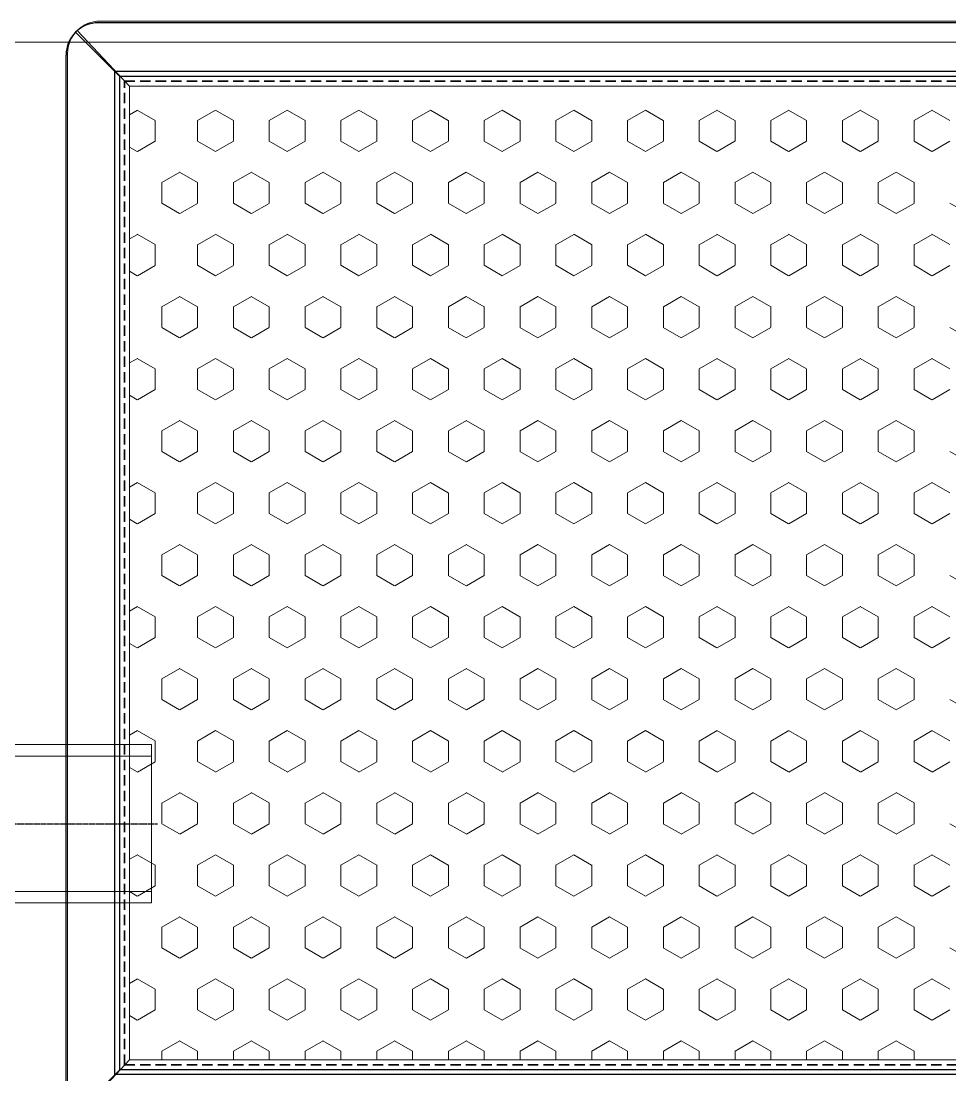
# Model space of a CAD drawing. Header units: millimetres. Extents: x -32759 to 129432, y 390 to 54305.
# Drawn here: x 9731.6 to 10016.7, y 26994.7 to 27318.3 of the extents above; entities that cross this region are included whole.
import ezdxf

# ---------------------------------------------------------------- set-up
doc = ezdxf.new("R2010")
doc.units = ezdxf.units.MM
for name, pattern in [('CENTER', [2, 1.25, -0.25, 0.25, -0.25]), ('HIDDEN', [0.375, 0.25, -0.125]), ('HIDDEN2', [4.7625, 3.175, -1.5875])]:
    doc.linetypes.add(name, pattern=pattern)
doc.layers.add('08a', color=11, linetype='Continuous')
doc.layers.add('CL', color=1, linetype='CENTER')
doc.layers.add('_BODY', color=7, linetype='Continuous', lineweight=13)
doc.layers.add('숨은선', color=2, linetype='HIDDEN2', lineweight=35)

# ---------------------------------------------------------------- blocks, each defined once
blk = doc.blocks.new('sdfgsdfgsdgdsgds')
at = {"ltscale": 0.5}
for p, q in [((75043.03, -15454.34), (75361.03, -15454.34)), ((75035.96, -15457.27), (75049.53, -15470.84)), ((75354.53, -15470.84), (75368.1, -15457.27)), ((75371.03, -15930.34), (75371.03, -15464.34)), ((75049.53, -15470.84), (75354.53, -15470.84)), ((75049.53, -15923.84), (75049.53, -15470.84)), ((75354.53, -15923.84), (75354.53, -15470.84))]:
    blk.add_line(p, q, dxfattribs=at)
at = {"color": 2, "linetype": 'HIDDEN', "ltscale": 0.5}
for p, q in [((75048.03, -15469.34), (75356.03, -15469.34)), ((75048.03, -15925.34), (75048.03, -15469.34)), ((75356.03, -15925.34), (75356.03, -15469.34))]:
    blk.add_line(p, q, dxfattribs=at)
at = {"ltscale": 0.5}
blk.add_arc((75361.03, -15464.34), 10, 0, 90, dxfattribs=at)
blk = doc.blocks.new('dfgdsgfsdgsd')
at = {"ltscale": 0.5}
for p, q in [((75048.03, -16469.34), (75356.03, -16469.34)), ((75048.03, -16925.34), (75048.03, -16469.34)), ((75356.03, -16469.34), (75356.03, -16925.34))]:
    blk.add_line(p, q, dxfattribs=at)
blk = doc.blocks.new('dsfgsdfgsdgsd')
for p, q in [((75042.53, -15454.84), (75361.53, -15454.84)), ((75052.53, -15473.84), (75035.46, -15457.77)), ((75351.53, -15473.84), (75368.6, -15457.77)), ((75371.53, -15464.84), (75371.53, -15929.84)), ((75052.53, -15473.84), (75052.53, -15920.84)), ((75052.53, -15473.84), (75052.53, -15920.84)), ((75351.53, -15473.84), (75351.53, -15920.84)), ((75351.53, -15473.84), (75351.53, -15920.84))]:
    blk.add_line(p, q)
at = {"ltscale": 0.5}
blk.add_line((75052.53, -15473.84), (75351.53, -15473.84), dxfattribs=at)
at = {"color": 1}
for p, q in [((75064.76, -15476.23), (75066.14, -15473.84)), ((75077.44, -15476.26), (75076.04, -15473.84)), ((75102.86, -15476.23), (75104.24, -15473.84)), ((75115.54, -15476.26), (75114.14, -15473.84)), ((75140.96, -15476.23), (75142.34, -15473.84)), ((75153.64, -15476.26), (75152.24, -15473.84)), ((75179.06, -15476.23), (75180.44, -15473.84)), ((75191.74, -15476.26), (75190.34, -15473.84)), ((75217.16, -15476.23), (75218.54, -15473.84)), ((75229.84, -15476.26), (75228.44, -15473.84)), ((75255.25, -15476.23), (75256.64, -15473.84)), ((75267.94, -15476.25), (75266.54, -15473.84)), ((75293.35, -15476.23), (75294.74, -15473.84)), ((75306.04, -15476.25), (75304.64, -15473.84)), ((75331.45, -15476.23), (75332.84, -15473.84)), ((75344.14, -15476.25), (75342.74, -15473.84)), ((75067.91, -15481.75), (75064.74, -15476.26)), ((75074.28, -15481.73), (75077.46, -15476.23)), ((75106.01, -15481.75), (75102.84, -15476.26)), ((75112.38, -15481.73), (75115.56, -15476.23)), ((75144.11, -15481.75), (75140.94, -15476.26)), ((75150.48, -15481.73), (75153.66, -15476.23)), ((75182.21, -15481.75), (75179.04, -15476.26)), ((75188.58, -15481.73), (75191.76, -15476.23)), ((75220.31, -15481.75), (75217.14, -15476.26)), ((75226.68, -15481.73), (75229.86, -15476.23)), ((75258.41, -15481.75), (75255.24, -15476.25)), ((75264.78, -15481.73), (75267.95, -15476.23)), ((75296.51, -15481.75), (75293.34, -15476.25)), ((75302.88, -15481.73), (75306.05, -15476.23)), ((75334.61, -15481.75), (75331.44, -15476.25)), ((75340.98, -15481.73), (75344.15, -15476.23)), ((75052.53, -15483.76), (75055.24, -15483.76)), ((75058.39, -15489.26), (75055.21, -15483.76)), ((75067.94, -15481.76), (75074.29, -15481.76)), ((75083.81, -15489.23), (75086.98, -15483.73)), ((75086.99, -15483.76), (75093.34, -15483.76)), ((75096.49, -15489.26), (75093.31, -15483.76)), ((75106.04, -15481.76), (75112.39, -15481.76)), ((75121.91, -15489.23), (75125.08, -15483.73)), ((75125.09, -15483.76), (75131.44, -15483.76)), ((75134.59, -15489.26), (75131.41, -15483.76)), ((75144.14, -15481.76), (75150.49, -15481.76)), ((75160.01, -15489.23), (75163.18, -15483.73)), ((75163.19, -15483.76), (75169.54, -15483.76)), ((75172.69, -15489.26), (75169.51, -15483.76)), ((75182.24, -15481.76), (75188.59, -15481.76)), ((75198.11, -15489.23), (75201.28, -15483.73)), ((75201.29, -15483.76), (75207.64, -15483.76)), ((75210.79, -15489.26), (75207.61, -15483.76)), ((75220.34, -15481.76), (75226.69, -15481.76)), ((75236.21, -15489.23), (75239.38, -15483.73)), ((75239.39, -15483.76), (75245.74, -15483.76)), ((75248.89, -15489.26), (75245.71, -15483.76)), ((75258.44, -15481.75), (75264.79, -15481.75)), ((75274.3, -15489.23), (75277.48, -15483.73)), ((75277.49, -15483.76), (75283.84, -15483.76)), ((75286.99, -15489.26), (75283.81, -15483.76)), ((75296.54, -15481.75), (75302.89, -15481.75)), ((75312.4, -15489.23), (75315.58, -15483.73)), ((75315.59, -15483.76), (75321.94, -15483.76)), ((75325.09, -15489.26), (75321.91, -15483.76)), ((75334.64, -15481.75), (75340.99, -15481.75)), ((75055.23, -15494.73), (75058.41, -15489.23)), ((75086.96, -15494.76), (75083.79, -15489.26)), ((75093.33, -15494.73), (75096.51, -15489.23)), ((75125.06, -15494.76), (75121.89, -15489.26)), ((75131.43, -15494.73), (75134.61, -15489.23)), ((75163.16, -15494.76), (75159.99, -15489.26)), ((75169.53, -15494.73), (75172.71, -15489.23)), ((75201.26, -15494.76), (75198.09, -15489.26)), ((75207.63, -15494.73), (75210.81, -15489.23)), ((75239.36, -15494.76), (75236.19, -15489.26)), ((75245.73, -15494.73), (75248.91, -15489.23)), ((75277.46, -15494.76), (75274.29, -15489.26)), ((75283.83, -15494.73), (75287, -15489.23)), ((75315.56, -15494.76), (75312.39, -15489.26)), ((75321.93, -15494.73), (75325.1, -15489.23)), ((75052.53, -15494.76), (75055.24, -15494.76)), ((75064.76, -15500.23), (75067.93, -15494.73)), ((75067.94, -15494.76), (75074.29, -15494.76)), ((75077.44, -15500.26), (75074.26, -15494.76)), ((75086.99, -15494.76), (75093.34, -15494.76)), ((75102.86, -15500.23), (75106.03, -15494.73)), ((75106.04, -15494.76), (75112.39, -15494.76)), ((75115.54, -15500.26), (75112.36, -15494.76)), ((75125.09, -15494.76), (75131.44, -15494.76)), ((75140.96, -15500.23), (75144.13, -15494.73)), ((75144.14, -15494.76), (75150.49, -15494.76)), ((75153.64, -15500.26), (75150.46, -15494.76)), ((75163.19, -15494.76), (75169.54, -15494.76)), ((75179.06, -15500.23), (75182.23, -15494.73)), ((75182.24, -15494.76), (75188.59, -15494.76)), ((75191.74, -15500.26), (75188.56, -15494.76)), ((75201.29, -15494.76), (75207.64, -15494.76)), ((75217.16, -15500.23), (75220.33, -15494.73)), ((75220.34, -15494.76), (75226.69, -15494.76)), ((75229.84, -15500.26), (75226.66, -15494.76)), ((75239.39, -15494.76), (75245.74, -15494.76)), ((75255.25, -15500.23), (75258.43, -15494.73)), ((75258.44, -15494.76), (75264.79, -15494.76)), ((75267.94, -15500.25), (75264.76, -15494.76)), ((75277.49, -15494.76), (75283.84, -15494.76)), ((75293.35, -15500.23), (75296.53, -15494.73)), ((75296.54, -15494.76), (75302.89, -15494.76)), ((75306.04, -15500.25), (75302.86, -15494.76)), ((75315.59, -15494.76), (75321.94, -15494.76)), ((75331.45, -15500.23), (75334.63, -15494.73)), ((75334.64, -15494.76), (75340.99, -15494.76)), ((75344.14, -15500.25), (75340.96, -15494.76)), ((75067.91, -15505.76), (75064.74, -15500.26)), ((75074.28, -15505.73), (75077.46, -15500.23)), ((75106.01, -15505.76), (75102.84, -15500.26)), ((75112.38, -15505.73), (75115.56, -15500.23)), ((75144.11, -15505.76), (75140.94, -15500.26)), ((75150.48, -15505.73), (75153.66, -15500.23)), ((75182.21, -15505.76), (75179.04, -15500.26)), ((75188.58, -15505.73), (75191.76, -15500.23)), ((75220.31, -15505.76), (75217.14, -15500.26)), ((75226.68, -15505.73), (75229.86, -15500.23)), ((75258.41, -15505.75), (75255.24, -15500.25)), ((75264.78, -15505.73), (75267.95, -15500.23)), ((75296.51, -15505.75), (75293.34, -15500.25)), ((75302.88, -15505.73), (75306.05, -15500.23)), ((75334.61, -15505.75), (75331.44, -15500.25)), ((75340.98, -15505.73), (75344.15, -15500.23)), ((75052.53, -15505.76), (75055.24, -15505.76)), ((75058.39, -15511.26), (75055.21, -15505.76)), ((75067.94, -15505.76), (75074.29, -15505.76)), ((75083.81, -15511.23), (75086.98, -15505.73)), ((75086.99, -15505.76), (75093.34, -15505.76)), ((75096.49, -15511.26), (75093.31, -15505.76)), ((75106.04, -15505.76), (75112.39, -15505.76)), ((75121.91, -15511.23), (75125.08, -15505.73)), ((75125.09, -15505.76), (75131.44, -15505.76)), ((75134.59, -15511.26), (75131.41, -15505.76)), ((75144.14, -15505.76), (75150.49, -15505.76)), ((75160.01, -15511.23), (75163.18, -15505.73)), ((75163.19, -15505.76), (75169.54, -15505.76)), ((75172.69, -15511.26), (75169.51, -15505.76)), ((75182.24, -15505.76), (75188.59, -15505.76)), ((75198.11, -15511.23), (75201.28, -15505.73)), ((75201.29, -15505.76), (75207.64, -15505.76)), ((75210.79, -15511.26), (75207.61, -15505.76)), ((75220.34, -15505.76), (75226.69, -15505.76)), ((75236.21, -15511.23), (75239.38, -15505.73)), ((75239.39, -15505.76), (75245.74, -15505.76)), ((75248.89, -15511.26), (75245.71, -15505.76)), ((75258.44, -15505.76), (75264.79, -15505.76)), ((75274.3, -15511.23), (75277.48, -15505.73)), ((75277.49, -15505.76), (75283.84, -15505.76)), ((75286.99, -15511.25), (75283.81, -15505.75)), ((75296.54, -15505.76), (75302.89, -15505.76)), ((75312.4, -15511.23), (75315.58, -15505.73)), ((75315.59, -15505.76), (75321.94, -15505.76)), ((75325.09, -15511.25), (75321.91, -15505.75)), ((75334.64, -15505.76), (75340.99, -15505.76)), ((75055.23, -15516.73), (75058.41, -15511.23)), ((75086.96, -15516.75), (75083.79, -15511.26)), ((75093.33, -15516.73), (75096.51, -15511.23)), ((75125.06, -15516.75), (75121.89, -15511.26)), ((75131.43, -15516.73), (75134.61, -15511.23)), ((75163.16, -15516.75), (75159.99, -15511.26)), ((75169.53, -15516.73), (75172.71, -15511.23)), ((75201.26, -15516.75), (75198.09, -15511.26)), ((75207.63, -15516.73), (75210.81, -15511.23)), ((75239.36, -15516.75), (75236.19, -15511.26)), ((75245.73, -15516.73), (75248.91, -15511.23)), ((75277.46, -15516.75), (75274.29, -15511.25)), ((75283.83, -15516.73), (75287, -15511.23)), ((75315.56, -15516.75), (75312.39, -15511.25)), ((75321.93, -15516.73), (75325.1, -15511.23)), ((75052.53, -15516.76), (75055.24, -15516.76)), ((75064.76, -15522.23), (75067.93, -15516.73)), ((75067.94, -15516.76), (75074.29, -15516.76)), ((75077.44, -15522.25), (75074.26, -15516.75)), ((75086.99, -15516.76), (75093.34, -15516.76)), ((75102.86, -15522.23), (75106.03, -15516.73)), ((75106.04, -15516.76), (75112.39, -15516.76)), ((75115.54, -15522.25), (75112.36, -15516.75)), ((75125.09, -15516.76), (75131.44, -15516.76)), ((75140.96, -15522.23), (75144.13, -15516.73)), ((75144.14, -15516.76), (75150.49, -15516.76)), ((75153.64, -15522.25), (75150.46, -15516.75)), ((75163.19, -15516.76), (75169.54, -15516.76)), ((75179.06, -15522.23), (75182.23, -15516.73)), ((75182.24, -15516.76), (75188.59, -15516.76)), ((75191.74, -15522.25), (75188.56, -15516.75)), ((75201.29, -15516.76), (75207.64, -15516.76)), ((75217.16, -15522.23), (75220.33, -15516.73)), ((75220.34, -15516.76), (75226.69, -15516.76)), ((75229.84, -15522.25), (75226.66, -15516.75)), ((75239.39, -15516.76), (75245.74, -15516.76)), ((75255.25, -15522.23), (75258.43, -15516.73)), ((75258.44, -15516.75), (75264.79, -15516.75)), ((75267.94, -15522.25), (75264.76, -15516.75)), ((75277.49, -15516.75), (75283.84, -15516.75)), ((75293.35, -15522.23), (75296.53, -15516.73)), ((75296.54, -15516.75), (75302.89, -15516.75)), ((75306.04, -15522.25), (75302.86, -15516.75)), ((75315.59, -15516.75), (75321.94, -15516.75)), ((75331.45, -15522.23), (75334.63, -15516.73)), ((75334.64, -15516.75), (75340.99, -15516.75)), ((75344.14, -15522.25), (75340.96, -15516.75)), ((75067.91, -15527.75), (75064.74, -15522.25)), ((75074.28, -15527.73), (75077.46, -15522.23)), ((75106.01, -15527.75), (75102.84, -15522.25)), ((75112.38, -15527.73), (75115.56, -15522.23)), ((75144.11, -15527.75), (75140.94, -15522.25)), ((75150.48, -15527.73), (75153.66, -15522.23)), ((75182.21, -15527.75), (75179.04, -15522.25)), ((75188.58, -15527.73), (75191.76, -15522.23)), ((75220.31, -15527.75), (75217.14, -15522.25)), ((75226.68, -15527.73), (75229.86, -15522.23)), ((75258.41, -15527.75), (75255.24, -15522.25)), ((75264.78, -15527.73), (75267.95, -15522.23)), ((75296.51, -15527.75), (75293.34, -15522.25)), ((75302.88, -15527.73), (75306.05, -15522.23)), ((75334.61, -15527.75), (75331.44, -15522.25)), ((75340.98, -15527.73), (75344.15, -15522.23)), ((75052.53, -15527.76), (75055.24, -15527.76)), ((75058.39, -15533.25), (75055.21, -15527.75)), ((75067.94, -15527.76), (75074.29, -15527.76)), ((75083.81, -15533.23), (75086.98, -15527.73)), ((75086.99, -15527.76), (75093.34, -15527.76)), ((75096.49, -15533.25), (75093.31, -15527.75)), ((75106.04, -15527.76), (75112.39, -15527.76)), ((75121.91, -15533.23), (75125.08, -15527.73)), ((75125.09, -15527.76), (75131.44, -15527.76)), ((75134.59, -15533.25), (75131.41, -15527.75)), ((75144.14, -15527.76), (75150.49, -15527.76)), ((75160.01, -15533.23), (75163.18, -15527.73)), ((75163.19, -15527.76), (75169.54, -15527.76)), ((75172.69, -15533.25), (75169.51, -15527.75)), ((75182.24, -15527.76), (75188.59, -15527.76)), ((75198.11, -15533.23), (75201.28, -15527.73)), ((75201.29, -15527.76), (75207.64, -15527.76)), ((75210.79, -15533.25), (75207.61, -15527.75)), ((75220.34, -15527.76), (75226.69, -15527.76)), ((75236.21, -15533.23), (75239.38, -15527.73)), ((75239.39, -15527.76), (75245.74, -15527.76)), ((75248.89, -15533.25), (75245.71, -15527.75)), ((75258.44, -15527.75), (75264.79, -15527.75)), ((75274.3, -15533.22), (75277.48, -15527.73)), ((75277.49, -15527.75), (75283.84, -15527.75)), ((75286.99, -15533.25), (75283.81, -15527.75)), ((75296.54, -15527.75), (75302.89, -15527.75)), ((75312.4, -15533.22), (75315.58, -15527.73)), ((75315.59, -15527.75), (75321.94, -15527.75)), ((75325.09, -15533.25), (75321.91, -15527.75)), ((75334.64, -15527.75), (75340.99, -15527.75)), ((75055.23, -15538.73), (75058.41, -15533.23)), ((75086.96, -15538.75), (75083.79, -15533.25)), ((75093.33, -15538.73), (75096.51, -15533.23)), ((75125.06, -15538.75), (75121.89, -15533.25)), ((75131.43, -15538.73), (75134.61, -15533.23)), ((75163.16, -15538.75), (75159.99, -15533.25)), ((75169.53, -15538.73), (75172.71, -15533.23)), ((75201.26, -15538.75), (75198.09, -15533.25)), ((75207.63, -15538.73), (75210.81, -15533.23)), ((75239.36, -15538.75), (75236.19, -15533.25)), ((75245.73, -15538.73), (75248.91, -15533.23)), ((75277.46, -15538.75), (75274.29, -15533.25)), ((75283.83, -15538.72), (75287, -15533.22)), ((75315.56, -15538.75), (75312.39, -15533.25)), ((75321.93, -15538.72), (75325.1, -15533.22)), ((75052.53, -15538.75), (75055.24, -15538.75)), ((75064.76, -15544.23), (75067.93, -15538.73)), ((75067.94, -15538.75), (75074.29, -15538.75)), ((75077.44, -15544.25), (75074.26, -15538.75)), ((75086.99, -15538.75), (75093.34, -15538.75)), ((75102.86, -15544.23), (75106.03, -15538.73)), ((75106.04, -15538.75), (75112.39, -15538.75)), ((75115.54, -15544.25), (75112.36, -15538.75)), ((75125.09, -15538.75), (75131.44, -15538.75)), ((75140.96, -15544.23), (75144.13, -15538.73)), ((75144.14, -15538.75), (75150.49, -15538.75)), ((75153.64, -15544.25), (75150.46, -15538.75)), ((75163.19, -15538.75), (75169.54, -15538.75)), ((75179.06, -15544.23), (75182.23, -15538.73)), ((75182.24, -15538.75), (75188.59, -15538.75)), ((75191.74, -15544.25), (75188.56, -15538.75)), ((75201.29, -15538.75), (75207.64, -15538.75)), ((75217.16, -15544.23), (75220.33, -15538.73)), ((75220.34, -15538.75), (75226.69, -15538.75)), ((75229.84, -15544.25), (75226.66, -15538.75)), ((75239.39, -15538.75), (75245.74, -15538.75)), ((75255.25, -15544.22), (75258.43, -15538.72)), ((75258.44, -15538.75), (75264.79, -15538.75)), ((75267.94, -15544.25), (75264.76, -15538.75)), ((75277.49, -15538.75), (75283.84, -15538.75)), ((75293.35, -15544.22), (75296.53, -15538.72)), ((75296.54, -15538.75), (75302.89, -15538.75)), ((75306.04, -15544.25), (75302.86, -15538.75)), ((75315.59, -15538.75), (75321.94, -15538.75)), ((75331.45, -15544.22), (75334.63, -15538.72)), ((75334.64, -15538.75), (75340.99, -15538.75)), ((75344.14, -15544.25), (75340.96, -15538.75)), ((75067.91, -15549.75), (75064.74, -15544.25)), ((75074.28, -15549.72), (75077.46, -15544.23)), ((75106.01, -15549.75), (75102.84, -15544.25)), ((75112.38, -15549.72), (75115.56, -15544.23)), ((75144.11, -15549.75), (75140.94, -15544.25)), ((75150.48, -15549.72), (75153.66, -15544.23)), ((75182.21, -15549.75), (75179.04, -15544.25)), ((75188.58, -15549.72), (75191.76, -15544.23)), ((75220.31, -15549.75), (75217.14, -15544.25)), ((75226.68, -15549.72), (75229.86, -15544.23)), ((75258.41, -15549.75), (75255.24, -15544.25)), ((75264.78, -15549.72), (75267.95, -15544.22)), ((75296.51, -15549.75), (75293.34, -15544.25)), ((75302.88, -15549.72), (75306.05, -15544.22)), ((75334.61, -15549.75), (75331.44, -15544.25)), ((75340.98, -15549.72), (75344.15, -15544.22)), ((75052.53, -15549.75), (75055.24, -15549.75)), ((75058.39, -15555.25), (75055.21, -15549.75)), ((75067.94, -15549.75), (75074.29, -15549.75)), ((75083.81, -15555.22), (75086.98, -15549.72)), ((75086.99, -15549.75), (75093.34, -15549.75)), ((75096.49, -15555.25), (75093.31, -15549.75)), ((75106.04, -15549.75), (75112.39, -15549.75)), ((75121.91, -15555.22), (75125.08, -15549.72)), ((75125.09, -15549.75), (75131.44, -15549.75)), ((75134.59, -15555.25), (75131.41, -15549.75)), ((75144.14, -15549.75), (75150.49, -15549.75)), ((75160.01, -15555.22), (75163.18, -15549.72)), ((75163.19, -15549.75), (75169.54, -15549.75)), ((75172.69, -15555.25), (75169.51, -15549.75)), ((75182.24, -15549.75), (75188.59, -15549.75)), ((75198.11, -15555.22), (75201.28, -15549.72)), ((75201.29, -15549.75), (75207.64, -15549.75)), ((75210.79, -15555.25), (75207.61, -15549.75)), ((75220.34, -15549.75), (75226.69, -15549.75)), ((75236.21, -15555.22), (75239.38, -15549.72)), ((75239.39, -15549.75), (75245.74, -15549.75)), ((75248.89, -15555.25), (75245.71, -15549.75)), ((75258.44, -15549.75), (75264.79, -15549.75)), ((75274.3, -15555.22), (75277.48, -15549.72)), ((75277.49, -15549.75), (75283.84, -15549.75)), ((75286.99, -15555.25), (75283.81, -15549.75)), ((75296.54, -15549.75), (75302.89, -15549.75)), ((75312.4, -15555.22), (75315.58, -15549.72)), ((75315.59, -15549.75), (75321.94, -15549.75)), ((75325.09, -15555.25), (75321.91, -15549.75)), ((75334.64, -15549.75), (75340.99, -15549.75)), ((75055.23, -15560.72), (75058.41, -15555.22)), ((75086.96, -15560.75), (75083.79, -15555.25)), ((75093.33, -15560.72), (75096.51, -15555.22)), ((75125.06, -15560.75), (75121.89, -15555.25)), ((75131.43, -15560.72), (75134.61, -15555.22)), ((75163.16, -15560.75), (75159.99, -15555.25)), ((75169.53, -15560.72), (75172.71, -15555.22)), ((75201.26, -15560.75), (75198.09, -15555.25)), ((75207.63, -15560.72), (75210.81, -15555.22)), ((75239.36, -15560.75), (75236.19, -15555.25)), ((75245.73, -15560.72), (75248.91, -15555.22)), ((75277.46, -15560.75), (75274.29, -15555.25)), ((75283.83, -15560.72), (75287, -15555.22)), ((75315.56, -15560.75), (75312.39, -15555.25)), ((75321.93, -15560.72), (75325.1, -15555.22)), ((75052.53, -15560.75), (75055.24, -15560.75)), ((75064.76, -15566.22), (75067.93, -15560.72)), ((75067.94, -15560.75), (75074.29, -15560.75)), ((75077.44, -15566.25), (75074.26, -15560.75)), ((75086.99, -15560.75), (75093.34, -15560.75)), ((75102.86, -15566.22), (75106.03, -15560.72)), ((75106.04, -15560.75), (75112.39, -15560.75)), ((75115.54, -15566.25), (75112.36, -15560.75)), ((75125.09, -15560.75), (75131.44, -15560.75)), ((75140.96, -15566.22), (75144.13, -15560.72)), ((75144.14, -15560.75), (75150.49, -15560.75)), ((75153.64, -15566.25), (75150.46, -15560.75)), ((75163.19, -15560.75), (75169.54, -15560.75)), ((75179.06, -15566.22), (75182.23, -15560.72)), ((75182.24, -15560.75), (75188.59, -15560.75)), ((75191.74, -15566.25), (75188.56, -15560.75)), ((75201.29, -15560.75), (75207.64, -15560.75)), ((75217.16, -15566.22), (75220.33, -15560.72)), ((75220.34, -15560.75), (75226.69, -15560.75)), ((75229.84, -15566.25), (75226.66, -15560.75)), ((75239.39, -15560.75), (75245.74, -15560.75)), ((75255.25, -15566.22), (75258.43, -15560.72)), ((75258.44, -15560.75), (75264.79, -15560.75)), ((75267.94, -15566.25), (75264.76, -15560.75)), ((75277.49, -15560.75), (75283.84, -15560.75)), ((75293.35, -15566.22), (75296.53, -15560.72)), ((75296.54, -15560.75), (75302.89, -15560.75)), ((75306.04, -15566.25), (75302.86, -15560.75)), ((75315.59, -15560.75), (75321.94, -15560.75)), ((75331.45, -15566.22), (75334.63, -15560.72)), ((75334.64, -15560.75), (75340.99, -15560.75)), ((75344.14, -15566.25), (75340.96, -15560.75)), ((75067.91, -15571.75), (75064.74, -15566.25)), ((75074.28, -15571.72), (75077.46, -15566.22)), ((75106.01, -15571.75), (75102.84, -15566.25)), ((75112.38, -15571.72), (75115.56, -15566.22)), ((75144.11, -15571.75), (75140.94, -15566.25)), ((75150.48, -15571.72), (75153.66, -15566.22)), ((75182.21, -15571.75), (75179.04, -15566.25)), ((75188.58, -15571.72), (75191.76, -15566.22)), ((75220.31, -15571.75), (75217.14, -15566.25)), ((75226.68, -15571.72), (75229.86, -15566.22)), ((75258.41, -15571.75), (75255.24, -15566.25)), ((75264.78, -15571.72), (75267.95, -15566.22)), ((75296.51, -15571.75), (75293.34, -15566.25)), ((75302.88, -15571.72), (75306.05, -15566.22)), ((75334.61, -15571.75), (75331.44, -15566.25)), ((75340.98, -15571.72), (75344.15, -15566.22)), ((75052.53, -15571.75), (75055.24, -15571.75)), ((75058.39, -15577.25), (75055.21, -15571.75)), ((75067.94, -15571.75), (75074.29, -15571.75)), ((75083.81, -15577.22), (75086.98, -15571.72)), ((75086.99, -15571.75), (75093.34, -15571.75)), ((75096.49, -15577.25), (75093.31, -15571.75)), ((75106.04, -15571.75), (75112.39, -15571.75)), ((75121.91, -15577.22), (75125.08, -15571.72)), ((75125.09, -15571.75), (75131.44, -15571.75)), ((75134.59, -15577.25), (75131.41, -15571.75)), ((75144.14, -15571.75), (75150.49, -15571.75)), ((75160.01, -15577.22), (75163.18, -15571.72)), ((75163.19, -15571.75), (75169.54, -15571.75)), ((75172.69, -15577.25), (75169.51, -15571.75)), ((75182.24, -15571.75), (75188.59, -15571.75)), ((75198.11, -15577.22), (75201.28, -15571.72)), ((75201.29, -15571.75), (75207.64, -15571.75)), ((75210.79, -15577.25), (75207.61, -15571.75)), ((75220.34, -15571.75), (75226.69, -15571.75)), ((75236.21, -15577.22), (75239.38, -15571.72)), ((75239.39, -15571.75), (75245.74, -15571.75)), ((75248.89, -15577.25), (75245.71, -15571.75)), ((75258.44, -15571.75), (75264.79, -15571.75)), ((75274.3, -15577.22), (75277.48, -15571.72)), ((75277.49, -15571.75), (75283.84, -15571.75)), ((75286.99, -15577.24), (75283.81, -15571.75)), ((75296.54, -15571.75), (75302.89, -15571.75)), ((75312.4, -15577.22), (75315.58, -15571.72)), ((75315.59, -15571.75), (75321.94, -15571.75)), ((75325.09, -15577.24), (75321.91, -15571.75)), ((75334.64, -15571.75), (75340.99, -15571.75)), ((75055.23, -15582.72), (75058.41, -15577.22)), ((75086.96, -15582.75), (75083.79, -15577.25)), ((75093.33, -15582.72), (75096.51, -15577.22)), ((75125.06, -15582.75), (75121.89, -15577.25)), ((75131.43, -15582.72), (75134.61, -15577.22)), ((75163.16, -15582.75), (75159.99, -15577.25)), ((75169.53, -15582.72), (75172.71, -15577.22)), ((75201.26, -15582.75), (75198.09, -15577.25)), ((75207.63, -15582.72), (75210.81, -15577.22)), ((75239.36, -15582.75), (75236.19, -15577.25)), ((75245.73, -15582.72), (75248.91, -15577.22)), ((75277.46, -15582.74), (75274.29, -15577.24)), ((75283.83, -15582.72), (75287, -15577.22)), ((75315.56, -15582.74), (75312.39, -15577.24)), ((75321.93, -15582.72), (75325.1, -15577.22)), ((75052.53, -15582.75), (75055.24, -15582.75)), ((75064.76, -15588.22), (75067.93, -15582.72)), ((75067.94, -15582.75), (75074.29, -15582.75)), ((75077.44, -15588.25), (75074.26, -15582.75)), ((75086.99, -15582.75), (75093.34, -15582.75)), ((75102.86, -15588.22), (75106.03, -15582.72)), ((75106.04, -15582.75), (75112.39, -15582.75)), ((75115.54, -15588.25), (75112.36, -15582.75)), ((75125.09, -15582.75), (75131.44, -15582.75)), ((75140.96, -15588.22), (75144.13, -15582.72)), ((75144.14, -15582.75), (75150.49, -15582.75)), ((75153.64, -15588.25), (75150.46, -15582.75)), ((75163.19, -15582.75), (75169.54, -15582.75)), ((75179.06, -15588.22), (75182.23, -15582.72)), ((75182.24, -15582.75), (75188.59, -15582.75)), ((75191.74, -15588.25), (75188.56, -15582.75)), ((75201.29, -15582.75), (75207.64, -15582.75)), ((75217.16, -15588.22), (75220.33, -15582.72)), ((75220.34, -15582.75), (75226.69, -15582.75)), ((75229.84, -15588.25), (75226.66, -15582.75)), ((75239.39, -15582.75), (75245.74, -15582.75)), ((75255.25, -15588.22), (75258.43, -15582.72)), ((75258.44, -15582.75), (75264.79, -15582.75)), ((75267.94, -15588.24), (75264.76, -15582.74)), ((75277.49, -15582.75), (75283.84, -15582.75)), ((75293.35, -15588.22), (75296.53, -15582.72)), ((75296.54, -15582.75), (75302.89, -15582.75)), ((75306.04, -15588.24), (75302.86, -15582.74)), ((75315.59, -15582.75), (75321.94, -15582.75)), ((75331.45, -15588.22), (75334.63, -15582.72)), ((75334.64, -15582.75), (75340.99, -15582.75)), ((75344.14, -15588.24), (75340.96, -15582.74)), ((75067.91, -15593.74), (75064.74, -15588.25)), ((75074.28, -15593.72), (75077.46, -15588.22)), ((75106.01, -15593.74), (75102.84, -15588.25)), ((75112.38, -15593.72), (75115.56, -15588.22)), ((75144.11, -15593.74), (75140.94, -15588.25)), ((75150.48, -15593.72), (75153.66, -15588.22)), ((75182.21, -15593.74), (75179.04, -15588.25)), ((75188.58, -15593.72), (75191.76, -15588.22)), ((75220.31, -15593.74), (75217.14, -15588.25)), ((75226.68, -15593.72), (75229.86, -15588.22)), ((75258.41, -15593.74), (75255.24, -15588.24)), ((75264.78, -15593.72), (75267.95, -15588.22)), ((75296.51, -15593.74), (75293.34, -15588.24)), ((75302.88, -15593.72), (75306.05, -15588.22)), ((75334.61, -15593.74), (75331.44, -15588.24)), ((75340.98, -15593.72), (75344.15, -15588.22)), ((75052.53, -15593.75), (75055.24, -15593.75)), ((75058.39, -15599.24), (75055.21, -15593.74)), ((75067.94, -15593.75), (75074.29, -15593.75)), ((75083.81, -15599.22), (75086.98, -15593.72)), ((75086.99, -15593.75), (75093.34, -15593.75)), ((75096.49, -15599.24), (75093.31, -15593.74)), ((75106.04, -15593.75), (75112.39, -15593.75)), ((75121.91, -15599.22), (75125.08, -15593.72)), ((75125.09, -15593.75), (75131.44, -15593.75)), ((75134.59, -15599.24), (75131.41, -15593.74)), ((75144.14, -15593.75), (75150.49, -15593.75)), ((75160.01, -15599.22), (75163.18, -15593.72)), ((75163.19, -15593.75), (75169.54, -15593.75)), ((75172.69, -15599.24), (75169.51, -15593.74)), ((75182.24, -15593.75), (75188.59, -15593.75)), ((75198.11, -15599.22), (75201.28, -15593.72)), ((75201.29, -15593.75), (75207.64, -15593.75)), ((75210.79, -15599.24), (75207.61, -15593.74)), ((75220.34, -15593.75), (75226.69, -15593.75)), ((75236.21, -15599.22), (75239.38, -15593.72)), ((75239.39, -15593.75), (75245.74, -15593.75)), ((75248.89, -15599.24), (75245.71, -15593.74)), ((75258.44, -15593.74), (75264.79, -15593.74)), ((75274.3, -15599.22), (75277.48, -15593.72)), ((75277.49, -15593.74), (75283.84, -15593.74)), ((75286.99, -15599.24), (75283.81, -15593.74)), ((75296.54, -15593.74), (75302.89, -15593.74)), ((75312.4, -15599.22), (75315.58, -15593.72)), ((75315.59, -15593.74), (75321.94, -15593.74)), ((75325.09, -15599.24), (75321.91, -15593.74)), ((75334.64, -15593.74), (75340.99, -15593.74)), ((75055.23, -15604.72), (75058.41, -15599.22)), ((75086.96, -15604.74), (75083.79, -15599.24)), ((75093.33, -15604.72), (75096.51, -15599.22)), ((75125.06, -15604.74), (75121.89, -15599.24)), ((75131.43, -15604.72), (75134.61, -15599.22)), ((75163.16, -15604.74), (75159.99, -15599.24)), ((75169.53, -15604.72), (75172.71, -15599.22)), ((75201.26, -15604.74), (75198.09, -15599.24)), ((75207.63, -15604.72), (75210.81, -15599.22)), ((75239.36, -15604.74), (75236.19, -15599.24)), ((75245.73, -15604.72), (75248.91, -15599.22)), ((75277.46, -15604.74), (75274.29, -15599.24)), ((75283.83, -15604.72), (75287, -15599.22)), ((75315.56, -15604.74), (75312.39, -15599.24)), ((75321.93, -15604.72), (75325.1, -15599.22)), ((75052.53, -15604.75), (75055.24, -15604.75)), ((75064.76, -15610.22), (75067.93, -15604.72)), ((75067.94, -15604.75), (75074.29, -15604.75)), ((75077.44, -15610.24), (75074.26, -15604.74)), ((75086.99, -15604.75), (75093.34, -15604.75)), ((75102.86, -15610.22), (75106.03, -15604.72)), ((75106.04, -15604.75), (75112.39, -15604.75)), ((75115.54, -15610.24), (75112.36, -15604.74)), ((75125.09, -15604.75), (75131.44, -15604.75)), ((75140.96, -15610.22), (75144.13, -15604.72)), ((75144.14, -15604.75), (75150.49, -15604.75)), ((75153.64, -15610.24), (75150.46, -15604.74)), ((75163.19, -15604.75), (75169.54, -15604.75)), ((75179.06, -15610.22), (75182.23, -15604.72)), ((75182.24, -15604.75), (75188.59, -15604.75)), ((75191.74, -15610.24), (75188.56, -15604.74)), ((75201.29, -15604.75), (75207.64, -15604.75)), ((75217.16, -15610.22), (75220.33, -15604.72)), ((75220.34, -15604.75), (75226.69, -15604.75)), ((75229.84, -15610.24), (75226.66, -15604.74)), ((75239.39, -15604.75), (75245.74, -15604.75)), ((75255.25, -15610.21), (75258.43, -15604.72)), ((75258.44, -15604.74), (75264.79, -15604.74)), ((75267.94, -15610.24), (75264.76, -15604.74)), ((75277.49, -15604.74), (75283.84, -15604.74)), ((75293.35, -15610.21), (75296.53, -15604.72)), ((75296.54, -15604.74), (75302.89, -15604.74)), ((75306.04, -15610.24), (75302.86, -15604.74)), ((75315.59, -15604.74), (75321.94, -15604.74)), ((75331.45, -15610.21), (75334.63, -15604.72)), ((75334.64, -15604.74), (75340.99, -15604.74)), ((75344.14, -15610.24), (75340.96, -15604.74)), ((75067.91, -15615.74), (75064.74, -15610.24)), ((75074.28, -15615.72), (75077.46, -15610.22)), ((75106.01, -15615.74), (75102.84, -15610.24)), ((75112.38, -15615.72), (75115.56, -15610.22)), ((75144.11, -15615.74), (75140.94, -15610.24)), ((75150.48, -15615.72), (75153.66, -15610.22)), ((75182.21, -15615.74), (75179.04, -15610.24)), ((75188.58, -15615.72), (75191.76, -15610.22)), ((75220.31, -15615.74), (75217.14, -15610.24)), ((75226.68, -15615.72), (75229.86, -15610.22)), ((75258.41, -15615.74), (75255.24, -15610.24)), ((75264.78, -15615.71), (75267.95, -15610.21)), ((75296.51, -15615.74), (75293.34, -15610.24)), ((75302.88, -15615.71), (75306.05, -15610.21)), ((75334.61, -15615.74), (75331.44, -15610.24)), ((75340.98, -15615.71), (75344.15, -15610.21)), ((75052.53, -15615.74), (75055.24, -15615.74)), ((75058.39, -15621.24), (75055.21, -15615.74)), ((75067.94, -15615.74), (75074.29, -15615.74)), ((75083.81, -15621.22), (75086.98, -15615.72)), ((75086.99, -15615.74), (75093.34, -15615.74)), ((75096.49, -15621.24), (75093.31, -15615.74)), ((75106.04, -15615.74), (75112.39, -15615.74)), ((75121.91, -15621.22), (75125.08, -15615.72)), ((75125.09, -15615.74), (75131.44, -15615.74)), ((75134.59, -15621.24), (75131.41, -15615.74)), ((75144.14, -15615.74), (75150.49, -15615.74)), ((75160.01, -15621.22), (75163.18, -15615.72)), ((75163.19, -15615.74), (75169.54, -15615.74)), ((75172.69, -15621.24), (75169.51, -15615.74)), ((75182.24, -15615.74), (75188.59, -15615.74)), ((75198.11, -15621.22), (75201.28, -15615.72)), ((75201.29, -15615.74), (75207.64, -15615.74)), ((75210.79, -15621.24), (75207.61, -15615.74)), ((75220.34, -15615.74), (75226.69, -15615.74)), ((75236.21, -15621.22), (75239.38, -15615.72)), ((75239.39, -15615.74), (75245.74, -15615.74)), ((75248.89, -15621.24), (75245.71, -15615.74)), ((75258.44, -15615.74), (75264.79, -15615.74)), ((75274.3, -15621.21), (75277.48, -15615.71)), ((75277.49, -15615.74), (75283.84, -15615.74)), ((75286.99, -15621.24), (75283.81, -15615.74)), ((75296.54, -15615.74), (75302.89, -15615.74)), ((75312.4, -15621.21), (75315.58, -15615.71)), ((75315.59, -15615.74), (75321.94, -15615.74)), ((75325.09, -15621.24), (75321.91, -15615.74)), ((75334.64, -15615.74), (75340.99, -15615.74)), ((75055.23, -15626.71), (75058.41, -15621.22)), ((75086.96, -15626.74), (75083.79, -15621.24)), ((75093.33, -15626.71), (75096.51, -15621.22)), ((75125.06, -15626.74), (75121.89, -15621.24)), ((75131.43, -15626.71), (75134.61, -15621.22)), ((75163.16, -15626.74), (75159.99, -15621.24)), ((75169.53, -15626.71), (75172.71, -15621.22)), ((75201.26, -15626.74), (75198.09, -15621.24)), ((75207.63, -15626.71), (75210.81, -15621.22)), ((75239.36, -15626.74), (75236.19, -15621.24)), ((75245.73, -15626.71), (75248.91, -15621.22)), ((75277.46, -15626.74), (75274.29, -15621.24)), ((75283.83, -15626.71), (75287, -15621.21)), ((75315.56, -15626.74), (75312.39, -15621.24)), ((75321.93, -15626.71), (75325.1, -15621.21)), ((75052.53, -15626.74), (75055.24, -15626.74)), ((75064.76, -15632.21), (75067.93, -15626.71)), ((75067.94, -15626.74), (75074.29, -15626.74)), ((75077.44, -15632.24), (75074.26, -15626.74)), ((75086.99, -15626.74), (75093.34, -15626.74)), ((75102.86, -15632.21), (75106.03, -15626.71)), ((75106.04, -15626.74), (75112.39, -15626.74)), ((75115.54, -15632.24), (75112.36, -15626.74)), ((75125.09, -15626.74), (75131.44, -15626.74)), ((75140.96, -15632.21), (75144.13, -15626.71)), ((75144.14, -15626.74), (75150.49, -15626.74)), ((75153.64, -15632.24), (75150.46, -15626.74)), ((75163.19, -15626.74), (75169.54, -15626.74)), ((75179.06, -15632.21), (75182.23, -15626.71)), ((75182.24, -15626.74), (75188.59, -15626.74)), ((75191.74, -15632.24), (75188.56, -15626.74)), ((75201.29, -15626.74), (75207.64, -15626.74)), ((75217.16, -15632.21), (75220.33, -15626.71)), ((75220.34, -15626.74), (75226.69, -15626.74)), ((75229.84, -15632.24), (75226.66, -15626.74)), ((75239.39, -15626.74), (75245.74, -15626.74)), ((75255.25, -15632.21), (75258.43, -15626.71)), ((75258.44, -15626.74), (75264.79, -15626.74)), ((75267.94, -15632.24), (75264.76, -15626.74)), ((75277.49, -15626.74), (75283.84, -15626.74)), ((75293.35, -15632.21), (75296.53, -15626.71)), ((75296.54, -15626.74), (75302.89, -15626.74)), ((75306.04, -15632.24), (75302.86, -15626.74)), ((75315.59, -15626.74), (75321.94, -15626.74)), ((75331.45, -15632.21), (75334.63, -15626.71)), ((75334.64, -15626.74), (75340.99, -15626.74)), ((75344.14, -15632.24), (75340.96, -15626.74)), ((75067.91, -15637.74), (75064.74, -15632.24)), ((75074.28, -15637.71), (75077.46, -15632.21)), ((75106.01, -15637.74), (75102.84, -15632.24)), ((75112.38, -15637.71), (75115.56, -15632.21)), ((75144.11, -15637.74), (75140.94, -15632.24)), ((75150.48, -15637.71), (75153.66, -15632.21)), ((75182.21, -15637.74), (75179.04, -15632.24)), ((75188.58, -15637.71), (75191.76, -15632.21)), ((75220.31, -15637.74), (75217.14, -15632.24)), ((75226.68, -15637.71), (75229.86, -15632.21)), ((75258.41, -15637.74), (75255.24, -15632.24)), ((75264.78, -15637.71), (75267.95, -15632.21)), ((75296.51, -15637.74), (75293.34, -15632.24)), ((75302.88, -15637.71), (75306.05, -15632.21)), ((75334.61, -15637.74), (75331.44, -15632.24)), ((75340.98, -15637.71), (75344.15, -15632.21)), ((75052.53, -15637.74), (75055.24, -15637.74)), ((75058.39, -15643.24), (75055.21, -15637.74)), ((75067.94, -15637.74), (75074.29, -15637.74)), ((75083.81, -15643.21), (75086.98, -15637.71)), ((75086.99, -15637.74), (75093.34, -15637.74)), ((75096.49, -15643.24), (75093.31, -15637.74)), ((75106.04, -15637.74), (75112.39, -15637.74)), ((75121.91, -15643.21), (75125.08, -15637.71)), ((75125.09, -15637.74), (75131.44, -15637.74)), ((75134.59, -15643.24), (75131.41, -15637.74)), ((75144.14, -15637.74), (75150.49, -15637.74)), ((75160.01, -15643.21), (75163.18, -15637.71)), ((75163.19, -15637.74), (75169.54, -15637.74)), ((75172.69, -15643.24), (75169.51, -15637.74)), ((75182.24, -15637.74), (75188.59, -15637.74)), ((75198.11, -15643.21), (75201.28, -15637.71)), ((75201.29, -15637.74), (75207.64, -15637.74)), ((75210.79, -15643.24), (75207.61, -15637.74)), ((75220.34, -15637.74), (75226.69, -15637.74)), ((75236.21, -15643.21), (75239.38, -15637.71)), ((75239.39, -15637.74), (75245.74, -15637.74)), ((75248.89, -15643.24), (75245.71, -15637.74)), ((75258.44, -15637.74), (75264.79, -15637.74)), ((75274.3, -15643.21), (75277.48, -15637.71)), ((75277.49, -15637.74), (75283.84, -15637.74)), ((75286.99, -15643.24), (75283.81, -15637.74)), ((75296.54, -15637.74), (75302.89, -15637.74)), ((75312.4, -15643.21), (75315.58, -15637.71)), ((75315.59, -15637.74), (75321.94, -15637.74)), ((75325.09, -15643.24), (75321.91, -15637.74)), ((75334.64, -15637.74), (75340.99, -15637.74)), ((75055.23, -15648.71), (75058.41, -15643.21)), ((75086.96, -15648.74), (75083.79, -15643.24)), ((75093.33, -15648.71), (75096.51, -15643.21)), ((75125.06, -15648.74), (75121.89, -15643.24)), ((75131.43, -15648.71), (75134.61, -15643.21)), ((75163.16, -15648.74), (75159.99, -15643.24)), ((75169.53, -15648.71), (75172.71, -15643.21)), ((75201.26, -15648.74), (75198.09, -15643.24)), ((75207.63, -15648.71), (75210.81, -15643.21)), ((75239.36, -15648.74), (75236.19, -15643.24)), ((75245.73, -15648.71), (75248.91, -15643.21)), ((75277.46, -15648.73), (75274.29, -15643.24)), ((75283.83, -15648.71), (75287, -15643.21)), ((75315.56, -15648.73), (75312.39, -15643.24)), ((75321.93, -15648.71), (75325.1, -15643.21)), ((75052.53, -15648.74), (75055.24, -15648.74)), ((75064.76, -15654.21), (75067.93, -15648.71)), ((75067.94, -15648.74), (75074.29, -15648.74)), ((75077.44, -15654.24), (75074.26, -15648.74)), ((75086.99, -15648.74), (75093.34, -15648.74)), ((75102.86, -15654.21), (75106.03, -15648.71)), ((75106.04, -15648.74), (75112.39, -15648.74)), ((75115.54, -15654.24), (75112.36, -15648.74)), ((75125.09, -15648.74), (75131.44, -15648.74)), ((75140.96, -15654.21), (75144.13, -15648.71)), ((75144.14, -15648.74), (75150.49, -15648.74)), ((75153.64, -15654.24), (75150.46, -15648.74)), ((75163.19, -15648.74), (75169.54, -15648.74)), ((75179.06, -15654.21), (75182.23, -15648.71)), ((75182.24, -15648.74), (75188.59, -15648.74)), ((75191.74, -15654.24), (75188.56, -15648.74)), ((75201.29, -15648.74), (75207.64, -15648.74)), ((75217.16, -15654.21), (75220.33, -15648.71)), ((75220.34, -15648.74), (75226.69, -15648.74)), ((75229.84, -15654.24), (75226.66, -15648.74)), ((75239.39, -15648.74), (75245.74, -15648.74)), ((75255.25, -15654.21), (75258.43, -15648.71)), ((75258.44, -15648.74), (75264.79, -15648.74)), ((75267.94, -15654.23), (75264.76, -15648.73)), ((75277.49, -15648.74), (75283.84, -15648.74)), ((75293.35, -15654.21), (75296.53, -15648.71)), ((75296.54, -15648.74), (75302.89, -15648.74)), ((75306.04, -15654.23), (75302.86, -15648.73)), ((75315.59, -15648.74), (75321.94, -15648.74)), ((75331.45, -15654.21), (75334.63, -15648.71)), ((75334.64, -15648.74), (75340.99, -15648.74)), ((75344.14, -15654.23), (75340.96, -15648.73)), ((75067.91, -15659.74), (75064.74, -15654.24)), ((75074.28, -15659.71), (75077.46, -15654.21)), ((75106.01, -15659.74), (75102.84, -15654.24)), ((75112.38, -15659.71), (75115.56, -15654.21)), ((75144.11, -15659.74), (75140.94, -15654.24)), ((75150.48, -15659.71), (75153.66, -15654.21)), ((75182.21, -15659.74), (75179.04, -15654.24)), ((75188.58, -15659.71), (75191.76, -15654.21)), ((75220.31, -15659.74), (75217.14, -15654.24)), ((75226.68, -15659.71), (75229.86, -15654.21)), ((75258.41, -15659.73), (75255.24, -15654.23)), ((75264.78, -15659.71), (75267.95, -15654.21)), ((75296.51, -15659.73), (75293.34, -15654.23)), ((75302.88, -15659.71), (75306.05, -15654.21)), ((75334.61, -15659.73), (75331.44, -15654.23)), ((75340.98, -15659.71), (75344.15, -15654.21)), ((75052.53, -15659.74), (75055.24, -15659.74)), ((75058.39, -15665.23), (75055.21, -15659.74)), ((75067.94, -15659.74), (75074.29, -15659.74)), ((75083.81, -15665.21), (75086.98, -15659.71)), ((75086.99, -15659.74), (75093.34, -15659.74)), ((75096.49, -15665.23), (75093.31, -15659.74)), ((75106.04, -15659.74), (75112.39, -15659.74)), ((75121.91, -15665.21), (75125.08, -15659.71)), ((75125.09, -15659.74), (75131.44, -15659.74)), ((75134.59, -15665.23), (75131.41, -15659.74)), ((75144.14, -15659.74), (75150.49, -15659.74)), ((75160.01, -15665.21), (75163.18, -15659.71)), ((75163.19, -15659.74), (75169.54, -15659.74)), ((75172.69, -15665.23), (75169.51, -15659.74)), ((75182.24, -15659.74), (75188.59, -15659.74)), ((75198.11, -15665.21), (75201.28, -15659.71)), ((75201.29, -15659.74), (75207.64, -15659.74)), ((75210.79, -15665.23), (75207.61, -15659.74)), ((75220.34, -15659.74), (75226.69, -15659.74)), ((75236.21, -15665.21), (75239.38, -15659.71)), ((75239.39, -15659.74), (75245.74, -15659.74)), ((75248.89, -15665.23), (75245.71, -15659.74)), ((75258.44, -15659.74), (75264.79, -15659.74)), ((75274.3, -15665.21), (75277.48, -15659.71)), ((75277.49, -15659.74), (75283.84, -15659.74)), ((75286.99, -15665.23), (75283.81, -15659.73)), ((75296.54, -15659.74), (75302.89, -15659.74)), ((75312.4, -15665.21), (75315.58, -15659.71)), ((75315.59, -15659.74), (75321.94, -15659.74)), ((75325.09, -15665.23), (75321.91, -15659.73)), ((75334.64, -15659.74), (75340.99, -15659.74)), ((75055.23, -15670.71), (75058.41, -15665.21)), ((75086.96, -15670.73), (75083.79, -15665.23)), ((75093.33, -15670.71), (75096.51, -15665.21)), ((75125.06, -15670.73), (75121.89, -15665.23)), ((75131.43, -15670.71), (75134.61, -15665.21)), ((75163.16, -15670.73), (75159.99, -15665.23)), ((75169.53, -15670.71), (75172.71, -15665.21)), ((75201.26, -15670.73), (75198.09, -15665.23)), ((75207.63, -15670.71), (75210.81, -15665.21)), ((75239.36, -15670.73), (75236.19, -15665.23)), ((75245.73, -15670.71), (75248.91, -15665.21)), ((75277.46, -15670.73), (75274.29, -15665.23)), ((75283.83, -15670.71), (75287, -15665.21)), ((75315.56, -15670.73), (75312.39, -15665.23)), ((75321.93, -15670.71), (75325.1, -15665.21)), ((75052.53, -15670.74), (75055.24, -15670.74)), ((75064.76, -15676.21), (75067.93, -15670.71)), ((75067.94, -15670.74), (75074.29, -15670.74)), ((75077.44, -15676.23), (75074.26, -15670.73)), ((75086.99, -15670.74), (75093.34, -15670.74)), ((75102.86, -15676.21), (75106.03, -15670.71)), ((75106.04, -15670.74), (75112.39, -15670.74)), ((75115.54, -15676.23), (75112.36, -15670.73)), ((75125.09, -15670.74), (75131.44, -15670.74)), ((75140.96, -15676.21), (75144.13, -15670.71)), ((75144.14, -15670.74), (75150.49, -15670.74)), ((75153.64, -15676.23), (75150.46, -15670.73)), ((75163.19, -15670.74), (75169.54, -15670.74)), ((75179.06, -15676.21), (75182.23, -15670.71)), ((75182.24, -15670.74), (75188.59, -15670.74)), ((75191.74, -15676.23), (75188.56, -15670.73)), ((75201.29, -15670.74), (75207.64, -15670.74)), ((75217.16, -15676.21), (75220.33, -15670.71)), ((75220.34, -15670.74), (75226.69, -15670.74)), ((75229.84, -15676.23), (75226.66, -15670.73)), ((75239.39, -15670.74), (75245.74, -15670.74)), ((75255.25, -15676.21), (75258.43, -15670.71)), ((75258.44, -15670.73), (75264.79, -15670.73)), ((75267.94, -15676.23), (75264.76, -15670.73)), ((75277.49, -15670.73), (75283.84, -15670.73)), ((75293.35, -15676.21), (75296.53, -15670.71)), ((75296.54, -15670.73), (75302.89, -15670.73)), ((75306.04, -15676.23), (75302.86, -15670.73)), ((75315.59, -15670.73), (75321.94, -15670.73)), ((75331.45, -15676.21), (75334.63, -15670.71)), ((75334.64, -15670.73), (75340.99, -15670.73)), ((75344.14, -15676.23), (75340.96, -15670.73)), ((75067.91, -15681.73), (75064.74, -15676.23)), ((75074.28, -15681.71), (75077.46, -15676.21)), ((75106.01, -15681.73), (75102.84, -15676.23)), ((75112.38, -15681.71), (75115.56, -15676.21)), ((75144.11, -15681.73), (75140.94, -15676.23)), ((75150.48, -15681.71), (75153.66, -15676.21)), ((75182.21, -15681.73), (75179.04, -15676.23)), ((75188.58, -15681.71), (75191.76, -15676.21)), ((75220.31, -15681.73), (75217.14, -15676.23)), ((75226.68, -15681.71), (75229.86, -15676.21)), ((75258.41, -15681.73), (75255.24, -15676.23)), ((75264.78, -15681.7), (75267.95, -15676.21)), ((75296.51, -15681.73), (75293.34, -15676.23)), ((75302.88, -15681.7), (75306.05, -15676.21)), ((75334.61, -15681.73), (75331.44, -15676.23)), ((75340.98, -15681.7), (75344.15, -15676.21)), ((75052.53, -15681.73), (75055.24, -15681.73)), ((75058.39, -15687.23), (75055.21, -15681.73)), ((75067.94, -15681.73), (75074.29, -15681.73)), ((75083.81, -15687.21), (75086.98, -15681.71)), ((75086.99, -15681.73), (75093.34, -15681.73)), ((75096.49, -15687.23), (75093.31, -15681.73)), ((75106.04, -15681.73), (75112.39, -15681.73)), ((75121.91, -15687.21), (75125.08, -15681.71)), ((75125.09, -15681.73), (75131.44, -15681.73)), ((75134.59, -15687.23), (75131.41, -15681.73)), ((75144.14, -15681.73), (75150.49, -15681.73)), ((75160.01, -15687.21), (75163.18, -15681.71)), ((75163.19, -15681.73), (75169.54, -15681.73)), ((75172.69, -15687.23), (75169.51, -15681.73)), ((75182.24, -15681.73), (75188.59, -15681.73)), ((75198.11, -15687.21), (75201.28, -15681.71)), ((75201.29, -15681.73), (75207.64, -15681.73)), ((75210.79, -15687.23), (75207.61, -15681.73)), ((75220.34, -15681.73), (75226.69, -15681.73)), ((75236.21, -15687.21), (75239.38, -15681.71)), ((75239.39, -15681.73), (75245.74, -15681.73)), ((75248.89, -15687.23), (75245.71, -15681.73)), ((75258.44, -15681.73), (75264.79, -15681.73)), ((75274.3, -15687.2), (75277.48, -15681.7)), ((75277.49, -15681.73), (75283.84, -15681.73)), ((75286.99, -15687.23), (75283.81, -15681.73)), ((75296.54, -15681.73), (75302.89, -15681.73)), ((75312.4, -15687.2), (75315.58, -15681.7)), ((75315.59, -15681.73), (75321.94, -15681.73)), ((75325.09, -15687.23), (75321.91, -15681.73)), ((75334.64, -15681.73), (75340.99, -15681.73)), ((75055.23, -15692.71), (75058.41, -15687.21)), ((75086.96, -15692.73), (75083.79, -15687.23)), ((75093.33, -15692.71), (75096.51, -15687.21)), ((75125.06, -15692.73), (75121.89, -15687.23)), ((75131.43, -15692.71), (75134.61, -15687.21)), ((75163.16, -15692.73), (75159.99, -15687.23)), ((75169.53, -15692.71), (75172.71, -15687.21)), ((75201.26, -15692.73), (75198.09, -15687.23)), ((75207.63, -15692.71), (75210.81, -15687.21)), ((75239.36, -15692.73), (75236.19, -15687.23)), ((75245.73, -15692.71), (75248.91, -15687.21)), ((75277.46, -15692.73), (75274.29, -15687.23)), ((75283.83, -15692.7), (75287, -15687.2)), ((75315.56, -15692.73), (75312.39, -15687.23)), ((75321.93, -15692.7), (75325.1, -15687.2)), ((75052.53, -15692.73), (75055.24, -15692.73)), ((75064.76, -15698.2), (75067.93, -15692.71)), ((75067.94, -15692.73), (75074.29, -15692.73)), ((75077.44, -15698.23), (75074.26, -15692.73)), ((75086.99, -15692.73), (75093.34, -15692.73)), ((75102.86, -15698.2), (75106.03, -15692.71)), ((75106.04, -15692.73), (75112.39, -15692.73)), ((75115.54, -15698.23), (75112.36, -15692.73)), ((75125.09, -15692.73), (75131.44, -15692.73)), ((75140.96, -15698.2), (75144.13, -15692.71)), ((75144.14, -15692.73), (75150.49, -15692.73)), ((75153.64, -15698.23), (75150.46, -15692.73)), ((75163.19, -15692.73), (75169.54, -15692.73)), ((75179.06, -15698.2), (75182.23, -15692.71)), ((75182.24, -15692.73), (75188.59, -15692.73)), ((75191.74, -15698.23), (75188.56, -15692.73)), ((75201.29, -15692.73), (75207.64, -15692.73)), ((75217.16, -15698.2), (75220.33, -15692.71)), ((75220.34, -15692.73), (75226.69, -15692.73)), ((75229.84, -15698.23), (75226.66, -15692.73)), ((75239.39, -15692.73), (75245.74, -15692.73)), ((75255.25, -15698.2), (75258.43, -15692.7)), ((75258.44, -15692.73), (75264.79, -15692.73)), ((75267.94, -15698.23), (75264.76, -15692.73)), ((75277.49, -15692.73), (75283.84, -15692.73)), ((75293.35, -15698.2), (75296.53, -15692.7)), ((75296.54, -15692.73), (75302.89, -15692.73)), ((75306.04, -15698.23), (75302.86, -15692.73)), ((75315.59, -15692.73), (75321.94, -15692.73)), ((75331.45, -15698.2), (75334.63, -15692.7)), ((75334.64, -15692.73), (75340.99, -15692.73)), ((75344.14, -15698.23), (75340.96, -15692.73)), ((75067.91, -15703.73), (75064.74, -15698.23)), ((75074.28, -15703.7), (75077.46, -15698.2)), ((75106.01, -15703.73), (75102.84, -15698.23)), ((75112.38, -15703.7), (75115.56, -15698.2)), ((75144.11, -15703.73), (75140.94, -15698.23)), ((75150.48, -15703.7), (75153.66, -15698.2)), ((75182.21, -15703.73), (75179.04, -15698.23)), ((75188.58, -15703.7), (75191.76, -15698.2)), ((75220.31, -15703.73), (75217.14, -15698.23)), ((75226.68, -15703.7), (75229.86, -15698.2)), ((75258.41, -15703.73), (75255.24, -15698.23)), ((75264.78, -15703.7), (75267.95, -15698.2)), ((75296.51, -15703.73), (75293.34, -15698.23)), ((75302.88, -15703.7), (75306.05, -15698.2)), ((75334.61, -15703.73), (75331.44, -15698.23)), ((75340.98, -15703.7), (75344.15, -15698.2)), ((75052.53, -15703.73), (75055.24, -15703.73)), ((75058.39, -15709.23), (75055.21, -15703.73)), ((75067.94, -15703.73), (75074.29, -15703.73)), ((75083.81, -15709.2), (75086.98, -15703.7)), ((75086.99, -15703.73), (75093.34, -15703.73)), ((75096.49, -15709.23), (75093.31, -15703.73)), ((75106.04, -15703.73), (75112.39, -15703.73)), ((75121.91, -15709.2), (75125.08, -15703.7)), ((75125.09, -15703.73), (75131.44, -15703.73)), ((75134.59, -15709.23), (75131.41, -15703.73)), ((75144.14, -15703.73), (75150.49, -15703.73)), ((75160.01, -15709.2), (75163.18, -15703.7)), ((75163.19, -15703.73), (75169.54, -15703.73)), ((75172.69, -15709.23), (75169.51, -15703.73)), ((75182.24, -15703.73), (75188.59, -15703.73)), ((75198.11, -15709.2), (75201.28, -15703.7)), ((75201.29, -15703.73), (75207.64, -15703.73)), ((75210.79, -15709.23), (75207.61, -15703.73)), ((75220.34, -15703.73), (75226.69, -15703.73)), ((75236.21, -15709.2), (75239.38, -15703.7)), ((75239.39, -15703.73), (75245.74, -15703.73)), ((75248.89, -15709.23), (75245.71, -15703.73)), ((75258.44, -15703.73), (75264.79, -15703.73)), ((75274.3, -15709.2), (75277.48, -15703.7)), ((75277.49, -15703.73), (75283.84, -15703.73)), ((75286.99, -15709.23), (75283.81, -15703.73)), ((75296.54, -15703.73), (75302.89, -15703.73)), ((75312.4, -15709.2), (75315.58, -15703.7)), ((75315.59, -15703.73), (75321.94, -15703.73)), ((75325.09, -15709.23), (75321.91, -15703.73)), ((75334.64, -15703.73), (75340.99, -15703.73)), ((75055.23, -15714.7), (75058.41, -15709.2)), ((75086.96, -15714.73), (75083.79, -15709.23)), ((75093.33, -15714.7), (75096.51, -15709.2)), ((75125.06, -15714.73), (75121.89, -15709.23)), ((75131.43, -15714.7), (75134.61, -15709.2)), ((75163.16, -15714.73), (75159.99, -15709.23)), ((75169.53, -15714.7), (75172.71, -15709.2)), ((75201.26, -15714.73), (75198.09, -15709.23)), ((75207.63, -15714.7), (75210.81, -15709.2)), ((75239.36, -15714.73), (75236.19, -15709.23)), ((75245.73, -15714.7), (75248.91, -15709.2)), ((75277.46, -15714.73), (75274.29, -15709.23)), ((75283.83, -15714.7), (75287, -15709.2)), ((75315.56, -15714.73), (75312.39, -15709.23)), ((75321.93, -15714.7), (75325.1, -15709.2)), ((75052.53, -15714.73), (75055.24, -15714.73)), ((75064.76, -15720.2), (75067.93, -15714.7)), ((75067.94, -15714.73), (75074.29, -15714.73)), ((75077.44, -15720.23), (75074.26, -15714.73)), ((75086.99, -15714.73), (75093.34, -15714.73)), ((75102.86, -15720.2), (75106.03, -15714.7)), ((75106.04, -15714.73), (75112.39, -15714.73)), ((75115.54, -15720.23), (75112.36, -15714.73)), ((75125.09, -15714.73), (75131.44, -15714.73)), ((75140.96, -15720.2), (75144.13, -15714.7)), ((75144.14, -15714.73), (75150.49, -15714.73)), ((75153.64, -15720.23), (75150.46, -15714.73)), ((75163.19, -15714.73), (75169.54, -15714.73)), ((75179.06, -15720.2), (75182.23, -15714.7)), ((75182.24, -15714.73), (75188.59, -15714.73)), ((75191.74, -15720.23), (75188.56, -15714.73)), ((75201.29, -15714.73), (75207.64, -15714.73)), ((75217.16, -15720.2), (75220.33, -15714.7)), ((75220.34, -15714.73), (75226.69, -15714.73)), ((75229.84, -15720.23), (75226.66, -15714.73)), ((75239.39, -15714.73), (75245.74, -15714.73)), ((75255.25, -15720.2), (75258.43, -15714.7)), ((75258.44, -15714.73), (75264.79, -15714.73)), ((75267.94, -15720.23), (75264.76, -15714.73)), ((75277.49, -15714.73), (75283.84, -15714.73)), ((75293.35, -15720.2), (75296.53, -15714.7)), ((75296.54, -15714.73), (75302.89, -15714.73)), ((75306.04, -15720.23), (75302.86, -15714.73)), ((75315.59, -15714.73), (75321.94, -15714.73)), ((75331.45, -15720.2), (75334.63, -15714.7)), ((75334.64, -15714.73), (75340.99, -15714.73)), ((75344.14, -15720.23), (75340.96, -15714.73)), ((75067.91, -15725.73), (75064.74, -15720.23)), ((75074.28, -15725.7), (75077.46, -15720.2)), ((75106.01, -15725.73), (75102.84, -15720.23)), ((75112.38, -15725.7), (75115.56, -15720.2)), ((75144.11, -15725.73), (75140.94, -15720.23)), ((75150.48, -15725.7), (75153.66, -15720.2)), ((75182.21, -15725.73), (75179.04, -15720.23)), ((75188.58, -15725.7), (75191.76, -15720.2)), ((75220.31, -15725.73), (75217.14, -15720.23)), ((75226.68, -15725.7), (75229.86, -15720.2)), ((75258.41, -15725.72), (75255.24, -15720.23)), ((75264.78, -15725.7), (75267.95, -15720.2)), ((75296.51, -15725.72), (75293.34, -15720.23)), ((75302.88, -15725.7), (75306.05, -15720.2)), ((75334.61, -15725.72), (75331.44, -15720.23)), ((75340.98, -15725.7), (75344.15, -15720.2)), ((75083.81, -15731.2), (75086.98, -15725.7)), ((75121.91, -15731.2), (75125.08, -15725.7)), ((75160.01, -15731.2), (75163.18, -15725.7)), ((75198.11, -15731.2), (75201.28, -15725.7)), ((75236.21, -15731.2), (75239.38, -15725.7)), ((75274.3, -15731.2), (75277.48, -15725.7)), ((75312.4, -15731.2), (75315.58, -15725.7))]:
    blk.add_line(p, q, dxfattribs=at)
blk.add_arc((75361.53, -15464.84), 10, 0, 90)
at = {"layer": '숨은선'}
for p, q in [((75051.03, -15472.34), (75353.03, -15472.34)), ((75051.03, -15472.34), (75051.03, -15922.34)), ((75353.03, -15472.34), (75353.03, -15922.34))]:
    blk.add_line(p, q, dxfattribs=at)
blk = doc.blocks.new('sdfgdsggfds')
at = {"ltscale": 0.5}
blk.add_line((111076.31, -23449.05), (111076.31, -24041.05), dxfattribs=at)
blk = doc.blocks.new('xcvbxcbvcbcxvb')
blk.add_blockref('sdfgdsggfds', (0, 0))
blk = doc.blocks.new('A$C20826636')
at = {"ltscale": 0.5}
for p, q in [((2, 48.6), (202, 48.6)), ((2, 0), (2, 48.6)), ((202, 48.6), (202, 0)), ((2, 45.1), (202, 45.1)), ((2, 3.5), (202, 3.5)), ((202, 0), (2, 0))]:
    blk.add_line(p, q, dxfattribs=at)
at = {"layer": 'CL', "ltscale": 0.5}
blk.add_line((0, 24.3), (204, 24.3), dxfattribs=at)
blk = doc.blocks.new('QWERRQRWQE')
at = {"rotation": 90}
for name, p in [('xcvbxcbvcbcxvb', (109101.68, -96846.54)), ('dsfgsdfgsdgsd', (117159.4, -61135.27)), ('dfgdsgfsdgsd', (116159.4, -61135.27))]:
    blk.add_blockref(name, p, dxfattribs=at)
at = {"ltscale": 0.5, "xscale": -1, "rotation": 180}
blk.add_blockref('A$C20826636', (132437.96, 14014.07, 5491.41), dxfattribs=at)
at = {"layer": '08a', "rotation": 90}
blk.add_blockref('sdfgsdfgsdgdsgds', (117159.4, -61135.27), dxfattribs=at)
blk = doc.blocks.new('sdfgsdfgcxvxbxcv')
blk.add_blockref('QWERRQRWQE', (125475.535, 125802.001))

msp = doc.modelspace()

# ---------------------------------------------------------------- block references
at = {"layer": '_BODY'}
msp.add_blockref('sdfgsdfgcxvxbxcv', (-248343.91, -112719.97), dxfattribs=at)

doc.saveas('drawing.dxf')
